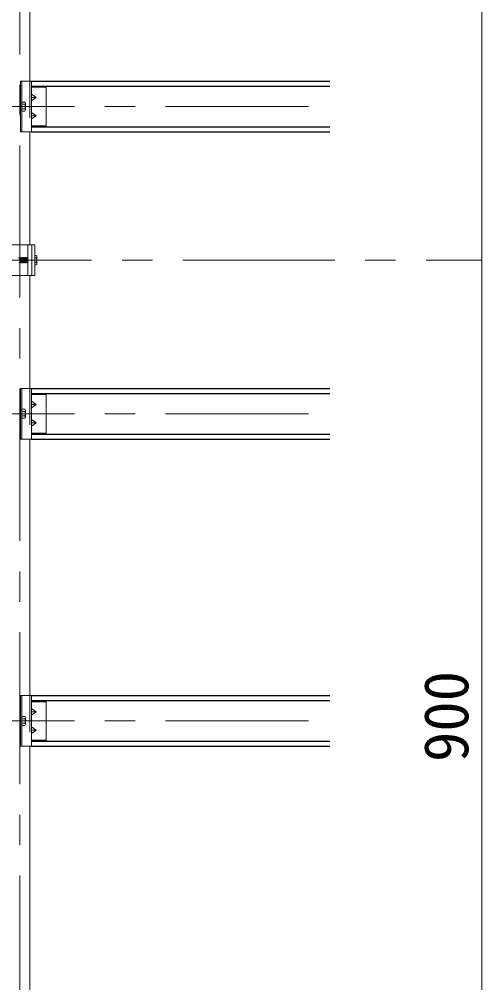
# Model space of a CAD drawing. Units: millimetres at full size, sheet at 1:30; details may follow other scales. Extents: x -5796 to 5910, y -4184 to 4114.
# Drawn here: x -2866 to -2410, y 1211 to 2161 of the extents above; entities that cross this region are included whole.
import ezdxf
from ezdxf.enums import TextEntityAlignment as Align

# ---------------------------------------------------------------- set-up
doc = ezdxf.new("R2010")
doc.units = ezdxf.units.MM
doc.header["$LTSCALE"] = 30
doc.linetypes.add('CHAIN1', pattern=[8, 5, -1, 1, -1])
doc.linetypes.add('DASHED1', pattern=[1.8, 1.2, -0.6])
for name, color, linetype, lineweight in [('4-0_中心線', 4, 'CHAIN1', 9), ('4-1_吊り材', 7, 'Continuous', 18), ('4-2_野縁受け', 3, 'Continuous', 18), ('4-3_野縁', 2, 'Continuous', 25), ('4-5_寸法', 4, 'Continuous', 9), ('4-A_クリップ', 7, 'Continuous', 18), ('4-B_ビス', 3, 'Continuous', 18)]:
    doc.layers.add(name, color=color, linetype=linetype, lineweight=lineweight)
doc.styles.add('ＭＳ ゴシック', font='')
doc.styles.get('ＭＳ ゴシック').set_extended_font_data('MS Gothic')

msp = doc.modelspace()

# ---------------------------------------------------------------- linework, layer by layer
at = {"layer": '4-0_中心線'}
for p, q in [((-2865.78, 686.31), (-2865.78, 3310.31)), ((-5121.78, 2074.81), (-2580.78, 2074.81)), ((-4624.78, 1923.31), (-2409.78, 1923.31)), ((-5121.78, 1771.81), (-2580.78, 1771.81)), ((-5121.78, 1468.81), (-2580.78, 1468.81))]:
    msp.add_line(p, q, dxfattribs=at)
at = {"layer": '4-1_吊り材'}
for p, q in [((-2907.78, 1938.31), (-2850.98, 1938.31)), ((-2857.88, 1938.31), (-2857.88, 1908.31)), ((-2853.89, 1938.31), (-2853.89, 1908.31)), ((-2850.98, 1938.31), (-2850.98, 1908.31)), ((-2850.98, 1908.31), (-2907.78, 1908.31))]:
    msp.add_line(p, q, dxfattribs=at)
at = {"layer": '4-2_野縁受け'}
for p, q in [((-2855.78, 2099.81), (-2855.78, 2352.81)), ((-2855.78, 1938.31), (-2855.78, 2049.81)), ((-2855.78, 1796.81), (-2855.78, 1908.31)), ((-2855.78, 1493.81), (-2855.78, 1746.81)), ((-2855.78, 1190.81), (-2855.78, 1443.81))]:
    msp.add_line(p, q, dxfattribs=at)
at = {"layer": '4-3_野縁'}
for p, q in [((-2854.18, 2099.81), (-2559.78, 2099.81)), ((-2854.18, 2094.81), (-2559.78, 2094.81)), ((-2854.18, 2054.81), (-2559.78, 2054.81)), ((-2854.18, 2049.81), (-2559.78, 2049.81)), ((-2854.18, 1796.81), (-2559.78, 1796.81)), ((-2854.18, 1791.81), (-2559.78, 1791.81)), ((-2854.18, 1751.81), (-2559.78, 1751.81)), ((-2854.18, 1746.81), (-2559.78, 1746.81)), ((-2854.18, 1493.81), (-2559.78, 1493.81)), ((-2854.18, 1488.81), (-2559.78, 1488.81)), ((-2854.18, 1448.81), (-2559.78, 1448.81)), ((-2854.18, 1443.81), (-2559.78, 1443.81))]:
    msp.add_line(p, q, dxfattribs=at)
at = {"layer": '4-5_寸法'}
for p, q in [((-2409.78, 1923.31), (-2409.78, 2823.31)), ((-2409.78, 543.31), (-2409.78, 1923.31))]:
    msp.add_line(p, q, dxfattribs=at)
at = {"layer": '4-A_クリップ'}
for p, q in [((-2854.18, 2099.81), (-2865.18, 2099.81)), ((-2865.18, 2099.81), (-2865.18, 2049.81)), ((-2863.58, 2099.81), (-2863.58, 2072.71)), ((-2854.18, 2099.81), (-2854.18, 2074.81)), ((-2853.18, 2093.81), (-2854.18, 2093.81)), ((-2853.18, 2094.81), (-2853.18, 2093.81)), ((-2839.78, 2093.81), (-2853.18, 2093.81)), ((-2839.78, 2094.81), (-2839.78, 2074.81)), ((-2849.7, 2083.81), (-2854.18, 2087.06)), ((-2849.7, 2083.81), (-2854.18, 2080.56)), ((-2849.7, 2083.81), (-2854.18, 2083.81)), ((-2863.58, 2049.81), (-2863.58, 2072.71)), ((-2854.18, 2049.81), (-2854.18, 2074.81)), ((-2839.78, 2054.81), (-2839.78, 2074.81)), ((-2849.7, 2065.81), (-2854.18, 2069.06)), ((-2849.7, 2065.81), (-2854.18, 2062.56)), ((-2849.7, 2065.81), (-2854.18, 2065.81)), ((-2853.18, 2055.81), (-2854.18, 2055.81)), ((-2839.78, 2055.81), (-2853.18, 2055.81)), ((-2853.18, 2054.81), (-2853.18, 2055.81)), ((-2854.18, 2049.81), (-2865.18, 2049.81)), ((-2854.18, 1796.81), (-2865.18, 1796.81)), ((-2865.18, 1796.81), (-2865.18, 1746.81)), ((-2863.58, 1796.81), (-2863.58, 1769.71)), ((-2854.18, 1796.81), (-2854.18, 1771.81)), ((-2853.18, 1790.81), (-2854.18, 1790.81)), ((-2853.18, 1791.81), (-2853.18, 1790.81)), ((-2839.78, 1790.81), (-2853.18, 1790.81)), ((-2839.78, 1791.81), (-2839.78, 1771.81)), ((-2849.7, 1780.81), (-2854.18, 1784.06)), ((-2849.7, 1780.81), (-2854.18, 1777.56)), ((-2849.7, 1780.81), (-2854.18, 1780.81)), ((-2863.58, 1746.81), (-2863.58, 1769.71)), ((-2854.18, 1746.81), (-2854.18, 1771.81)), ((-2839.78, 1751.81), (-2839.78, 1771.81)), ((-2849.7, 1762.81), (-2854.18, 1766.06)), ((-2849.7, 1762.81), (-2854.18, 1759.56)), ((-2849.7, 1762.81), (-2854.18, 1762.81)), ((-2853.18, 1752.81), (-2854.18, 1752.81)), ((-2839.78, 1752.81), (-2853.18, 1752.81)), ((-2853.18, 1751.81), (-2853.18, 1752.81)), ((-2854.18, 1746.81), (-2865.18, 1746.81)), ((-2854.18, 1493.81), (-2865.18, 1493.81)), ((-2865.18, 1493.81), (-2865.18, 1443.81)), ((-2863.58, 1493.81), (-2863.58, 1466.71)), ((-2854.18, 1493.81), (-2854.18, 1468.81)), ((-2853.18, 1487.81), (-2854.18, 1487.81)), ((-2853.18, 1488.81), (-2853.18, 1487.81)), ((-2839.78, 1487.81), (-2853.18, 1487.81)), ((-2839.78, 1488.81), (-2839.78, 1468.81)), ((-2849.7, 1477.81), (-2854.18, 1481.06)), ((-2849.7, 1477.81), (-2854.18, 1474.56)), ((-2849.7, 1477.81), (-2854.18, 1477.81)), ((-2863.58, 1443.81), (-2863.58, 1466.71)), ((-2854.18, 1443.81), (-2854.18, 1468.81)), ((-2839.78, 1448.81), (-2839.78, 1468.81)), ((-2849.7, 1459.81), (-2854.18, 1463.06)), ((-2849.7, 1459.81), (-2854.18, 1456.56)), ((-2849.7, 1459.81), (-2854.18, 1459.81)), ((-2853.18, 1449.81), (-2854.18, 1449.81)), ((-2839.78, 1449.81), (-2853.18, 1449.81)), ((-2853.18, 1448.81), (-2853.18, 1449.81)), ((-2854.18, 1443.81), (-2865.18, 1443.81))]:
    msp.add_line(p, q, dxfattribs=at)
at = {"layer": '4-A_クリップ', "linetype": 'DASHED1'}
for p, q in [((-2855.78, 2099.81), (-2855.78, 2049.81)), ((-2863.58, 2078.31), (-2865.18, 2078.31)), ((-2863.58, 2071.31), (-2865.18, 2071.31)), ((-2855.78, 1796.81), (-2855.78, 1746.81)), ((-2863.58, 1775.31), (-2865.18, 1775.31)), ((-2863.58, 1768.31), (-2865.18, 1768.31)), ((-2855.78, 1493.81), (-2855.78, 1443.81)), ((-2863.58, 1472.31), (-2865.18, 1472.31)), ((-2863.58, 1465.31), (-2865.18, 1465.31))]:
    msp.add_line(p, q, dxfattribs=at)
at = {"layer": '4-B_ビス'}
for p, q in [((-2863.58, 2077.21), (-2863.58, 2072.41)), ((-2860.86, 2077.03), (-2863.58, 2077.03)), ((-2860.86, 2072.59), (-2863.58, 2072.59)), ((-2860.22, 2071.48), (-2860.22, 2078.14)), ((-2866.11, 1925.49), (-2865.8, 1921.11)), ((-2866.11, 1925.49), (-2865.8, 1925.49)), ((-2865.8, 1925.49), (-2865.49, 1925.8)), ((-2865.8, 1925.49), (-2865.49, 1921.11)), ((-2865.8, 1921.11), (-2865.49, 1921.11)), ((-2865.49, 1925.8), (-2865.18, 1925.49)), ((-2865.18, 1925.49), (-2864.86, 1921.11)), ((-2864.86, 1925.49), (-2864.55, 1921.11)), ((-2864.24, 1925.49), (-2863.93, 1921.11)), ((-2863.93, 1925.49), (-2863.61, 1921.11)), ((-2863.3, 1925.49), (-2862.99, 1921.11)), ((-2862.99, 1925.49), (-2862.68, 1921.11)), ((-2862.36, 1925.49), (-2862.05, 1921.11)), ((-2862.05, 1925.49), (-2861.74, 1921.11)), ((-2861.43, 1925.49), (-2861.11, 1921.11)), ((-2861.11, 1925.49), (-2860.8, 1921.11)), ((-2860.49, 1925.49), (-2860.18, 1921.11)), ((-2860.18, 1925.49), (-2859.86, 1921.11)), ((-2859.55, 1925.49), (-2859.24, 1921.11)), ((-2859.55, 1925.49), (-2859.24, 1925.49)), ((-2859.24, 1925.49), (-2858.93, 1925.8)), ((-2859.24, 1925.49), (-2858.93, 1921.11)), ((-2859.24, 1921.11), (-2858.93, 1921.11)), ((-2858.93, 1925.8), (-2858.61, 1925.49)), ((-2858.61, 1925.49), (-2858.3, 1921.11)), ((-2858.3, 1925.49), (-2857.99, 1921.11)), ((-2858.3, 1921.11), (-2857.99, 1921.11)), ((-2857.99, 1925.8), (-2857.88, 1925.7)), ((-2857.99, 1921.11), (-2857.88, 1921.01)), ((-2850.98, 1927.92), (-2849.53, 1927.92)), ((-2849.53, 1925.61), (-2850.98, 1925.61)), ((-2849.53, 1920.99), (-2850.98, 1920.99)), ((-2848.86, 1919.84), (-2848.86, 1926.77)), ((-2849.53, 1918.68), (-2850.98, 1918.68)), ((-2863.58, 1774.21), (-2863.58, 1769.41)), ((-2860.86, 1774.03), (-2863.58, 1774.03)), ((-2860.86, 1769.59), (-2863.58, 1769.59)), ((-2860.22, 1768.48), (-2860.22, 1775.14)), ((-2863.58, 1471.21), (-2863.58, 1466.41)), ((-2860.86, 1471.03), (-2863.58, 1471.03)), ((-2860.86, 1466.59), (-2863.58, 1466.59)), ((-2860.22, 1465.48), (-2860.22, 1472.14))]:
    msp.add_line(p, q, dxfattribs=at)
for points in [[(-2860.86, 2070.38), (-2863.58, 2070.38), (-2863.58, 2079.24), (-2860.86, 2079.24)], [(-2867.05, 1925.49), (-2866.74, 1925.49), (-2866.43, 1925.8), (-2866.11, 1925.49)], [(-2866.74, 1921.11), (-2866.43, 1921.11), (-2866.11, 1920.8), (-2865.8, 1921.11)], [(-2865.49, 1921.11), (-2865.18, 1920.8), (-2864.86, 1921.11)], [(-2865.18, 1925.49), (-2864.86, 1925.49), (-2864.55, 1925.8), (-2864.24, 1925.49)], [(-2864.86, 1921.11), (-2864.55, 1921.11), (-2864.24, 1920.8), (-2863.93, 1921.11)], [(-2864.24, 1925.49), (-2863.93, 1925.49), (-2863.61, 1925.8), (-2863.3, 1925.49)], [(-2863.93, 1921.11), (-2863.61, 1921.11), (-2863.3, 1920.8), (-2862.99, 1921.11)], [(-2863.3, 1925.49), (-2862.99, 1925.49), (-2862.68, 1925.8), (-2862.36, 1925.49)], [(-2862.99, 1921.11), (-2862.68, 1921.11), (-2862.36, 1920.8), (-2862.05, 1921.11)], [(-2862.36, 1925.49), (-2862.05, 1925.49), (-2861.74, 1925.8), (-2861.43, 1925.49)], [(-2862.05, 1921.11), (-2861.74, 1921.11), (-2861.43, 1920.8), (-2861.11, 1921.11)], [(-2861.43, 1925.49), (-2861.11, 1925.49), (-2860.8, 1925.8), (-2860.49, 1925.49)], [(-2861.11, 1921.11), (-2860.8, 1921.11), (-2860.49, 1920.8), (-2860.18, 1921.11)], [(-2860.49, 1925.49), (-2860.18, 1925.49), (-2859.86, 1925.8), (-2859.55, 1925.49)], [(-2860.18, 1921.11), (-2859.86, 1921.11), (-2859.55, 1920.8), (-2859.24, 1921.11)], [(-2858.93, 1921.11), (-2858.61, 1920.8), (-2858.3, 1921.11)], [(-2858.61, 1925.49), (-2858.3, 1925.49), (-2857.99, 1925.8)], [(-2860.86, 1767.38), (-2863.58, 1767.38), (-2863.58, 1776.24), (-2860.86, 1776.24)], [(-2860.86, 1464.38), (-2863.58, 1464.38), (-2863.58, 1473.24), (-2860.86, 1473.24)]]:
    msp.add_lwpolyline(points, dxfattribs=at)
for centre, radius, start, end in [((-2861.5, 2078.14), 1.28, 299.99998, 59.99998), ((-2864.38, 2074.81), 4.16, 327.79576, 32.20422), ((-2861.5, 2071.48), 1.28, 299.99998, 60), ((-2850.2, 1926.77), 1.33, 299.99998, 59.99998), ((-2853.2, 1923.3), 4.33, 327.79576, 32.20422), ((-2850.2, 1919.84), 1.33, 299.99998, 60), ((-2861.5, 1775.14), 1.28, 299.99998, 59.99998), ((-2864.38, 1771.81), 4.16, 327.79576, 32.20422), ((-2861.5, 1768.48), 1.28, 299.99998, 60), ((-2861.5, 1472.14), 1.28, 299.99998, 59.99998), ((-2864.38, 1468.81), 4.16, 327.79576, 32.20422), ((-2861.5, 1465.48), 1.28, 299.99998, 60)]:
    msp.add_arc(centre, radius, start, end, dxfattribs=at)

# ---------------------------------------------------------------- texts
at = {"layer": '4-5_寸法', "style": 'ＭＳ ゴシック'}
msp.add_text('900', height=43.99, rotation=90, dxfattribs=at).set_placement((-2409.78, 1428.31), align=Align.BOTTOM_LEFT)

doc.saveas('drawing.dxf')
